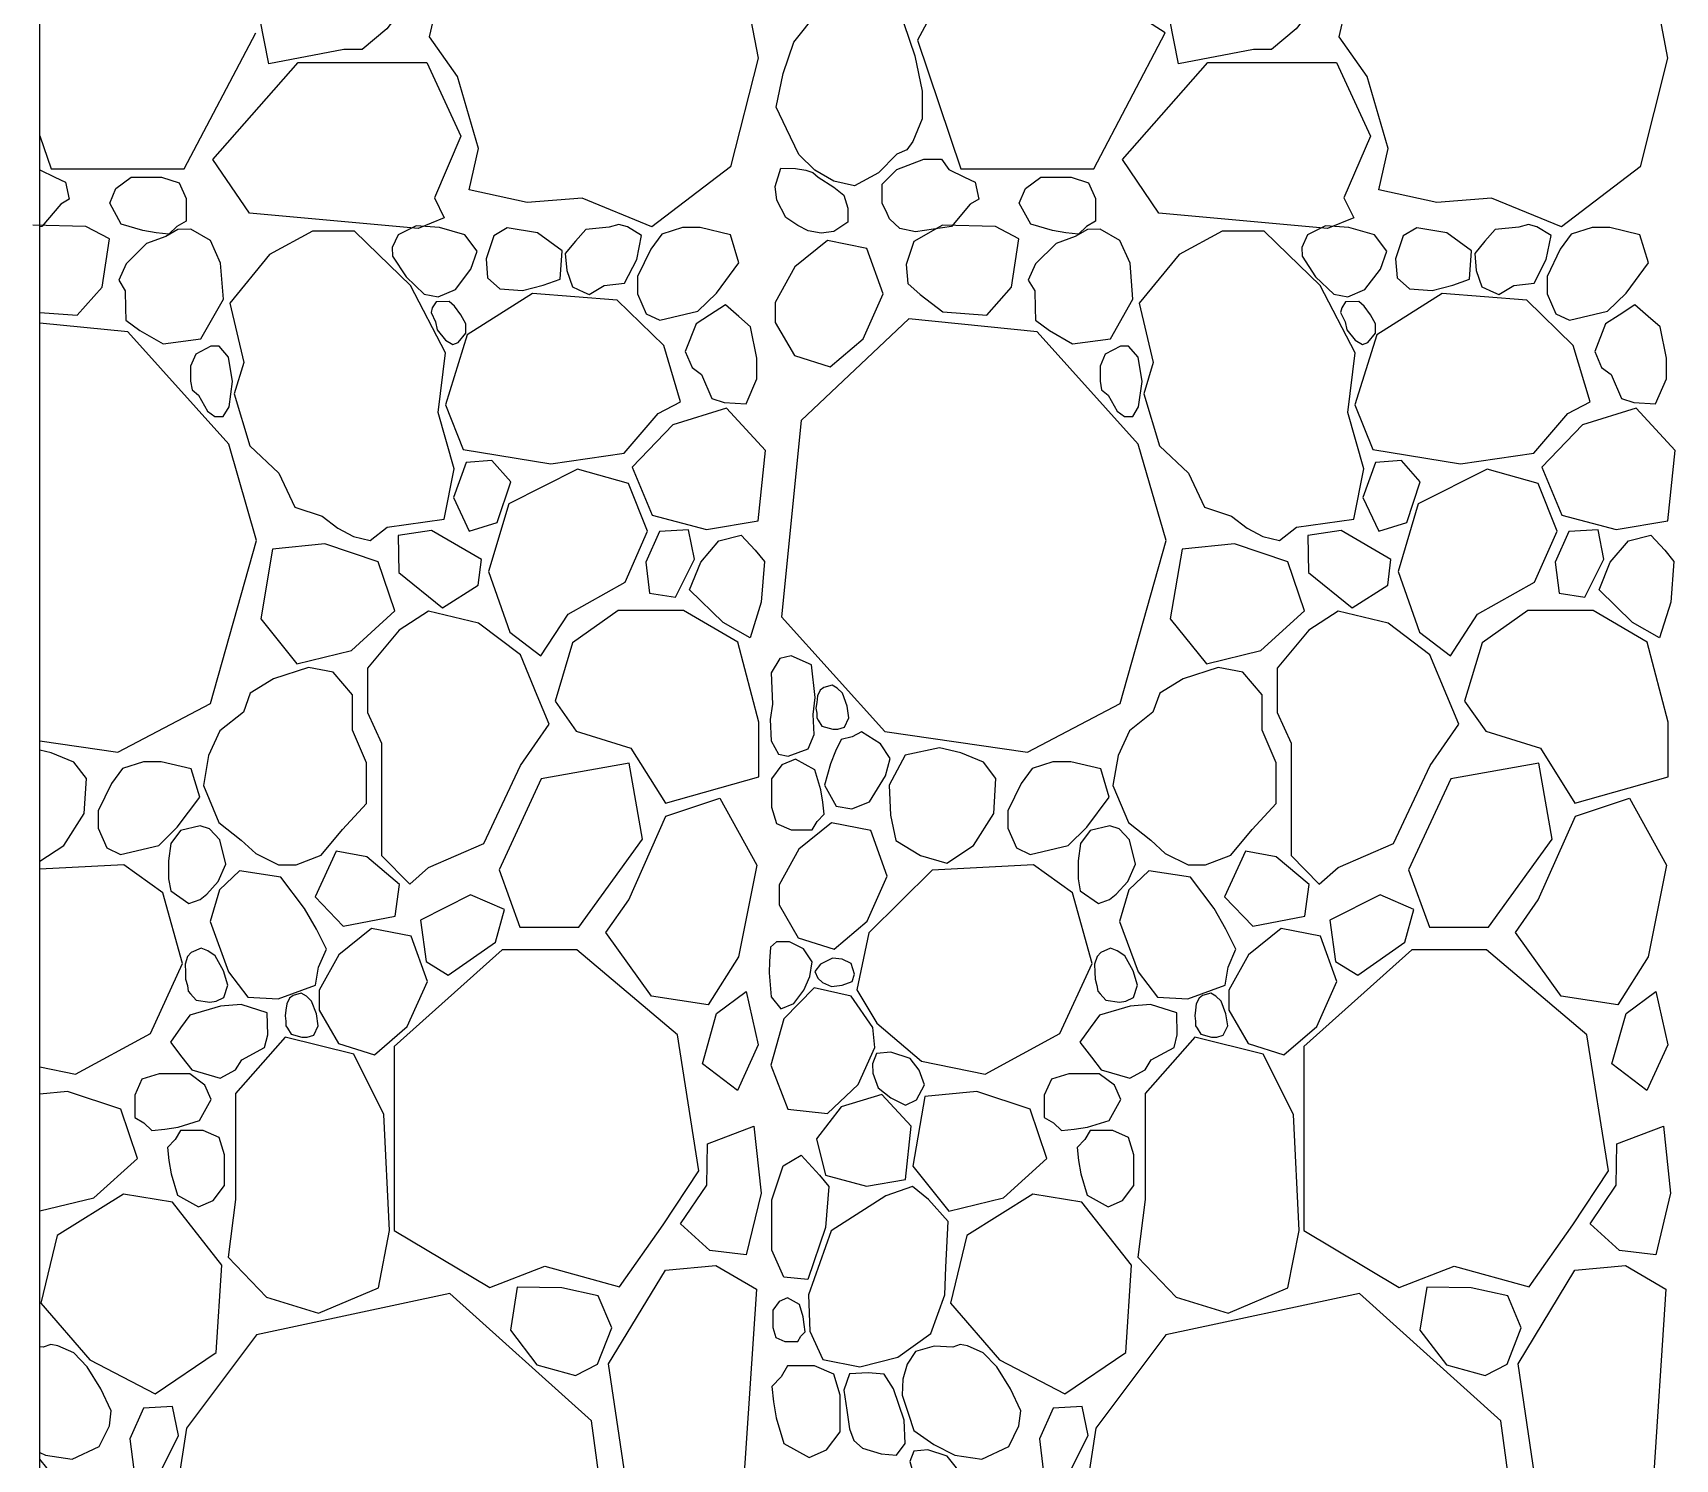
# Model space of a CAD drawing. Header units: millimetres. Extents: x 10227 to 13232, y 2 to 9351.
# Drawn here: x 11407.5 to 11566.8, y 279.1 to 417.4 of the extents above; entities that cross this region are included whole.
import ezdxf

# ---------------------------------------------------------------- set-up
doc = ezdxf.new("R2010")
doc.units = ezdxf.units.MM
doc.layers.add('A-FURN', color=9, linetype='Continuous')
doc.layers.add('RETINO', color=20, linetype='Continuous')

msp = doc.modelspace()

# ---------------------------------------------------------------- linework, layer by layer
at = {"layer": 'A-FURN', "ltscale": 0.1}
msp.add_line((11408.18, 2.43), (11408.18, 896.87), dxfattribs=at)
at = {"layer": 'RETINO'}
for points in [[(11455.44, 400.95), (11449.82, 402.2), (11450.71, 406.2), (11448.68, 413.17), (11445.96, 417.04), (11447.63, 424.23), (11446.23, 426.6), (11448.68, 433.01), (11458.94, 438.19), (11464.2, 436.52), (11470.54, 430.83), (11475.87, 425.21), (11477.83, 414.96), (11475.17, 404.43), (11467.54, 398.61), (11460.76, 401.39), (11455.44, 400.95)], [(11543.66, 400.95), (11538.05, 402.2), (11538.94, 406.2), (11536.91, 413.17), (11534.19, 417.04), (11535.86, 424.23), (11534.45, 426.6), (11536.91, 433.01), (11547.17, 438.19), (11552.43, 436.52), (11558.77, 430.83), (11564.1, 425.21), (11566.06, 414.96), (11563.4, 404.43), (11555.77, 398.61), (11548.99, 401.39), (11543.66, 400.95)], [(11441.81, 417.79), (11439.42, 415.81), (11437.66, 415.81), (11430.39, 414.41), (11429.51, 418.83), (11431.69, 420.75), (11433.17, 421.13), (11433.87, 421.69), (11436.93, 424.02), (11439.84, 426.25), (11441.66, 426.25), (11443.42, 424.13), (11444.95, 422.29), (11444.41, 419.19), (11442.9, 419.19), (11441.81, 417.79)], [(11530.04, 417.79), (11527.65, 415.81), (11525.88, 415.81), (11518.61, 414.41), (11517.73, 418.83), (11519.91, 420.75), (11521.4, 421.13), (11522.09, 421.69), (11525.16, 424.02), (11528.07, 426.25), (11529.88, 426.25), (11531.65, 424.13), (11533.18, 422.29), (11532.63, 419.19), (11531.13, 419.19), (11530.04, 417.79)], [(11517.34, 417.41), (11508.79, 422.92), (11496.62, 422.92), (11493.29, 416.69), (11497.49, 404.21), (11510.39, 404.21), (11517.34, 417.41)], [(11491.28, 405.65), (11489.52, 403.82), (11487.18, 402.57), (11485.17, 403.03), (11483.35, 404.1), (11481.78, 405.6), (11480.6, 408.11), (11479.6, 410.22), (11480.28, 413.47), (11481.31, 416.51), (11483.6, 419.4), (11487.45, 420.69), (11490.39, 419.62), (11491.96, 418.33), (11493.03, 415.19), (11493.74, 411.75), (11493.74, 409.07), (11492.85, 406.89), (11492.26, 406.08), (11491.28, 405.65)], [(11408.18, 407.43), (11409.27, 404.21), (11422.16, 404.21), (11429.12, 417.41)], [(11446.44, 401.42), (11447.38, 399.48), (11444.86, 398.43), (11428.49, 399.91), (11424.95, 405.13), (11433.24, 414.55), (11445.72, 414.55), (11449.01, 407.4), (11446.44, 401.42)], [(11534.67, 401.42), (11535.61, 399.48), (11533.08, 398.43), (11516.72, 399.91), (11513.17, 405.13), (11521.46, 414.55), (11533.95, 414.55), (11537.23, 407.4), (11534.67, 401.42)], [(11498.42, 400.79), (11496.59, 398.63), (11493.12, 398.11), (11491.59, 398.44), (11490.59, 399.38), (11490.35, 399.89), (11489.88, 400.89), (11489.88, 402.75), (11491.29, 404.16), (11493.9, 405.16), (11495.63, 405.16), (11496.33, 404.17), (11497.85, 403.43), (11498.88, 402.93), (11499.24, 401.28), (11498.42, 400.79)], [(11408.18, 404.13), (11409.62, 403.43), (11410.65, 402.93), (11411.01, 401.28), (11410.19, 400.79)], [(11418.15, 398.23), (11416.07, 398.87), (11414.95, 400.9), (11415.55, 402.31), (11417.02, 403.4), (11419.98, 403.4), (11421.67, 402.88), (11422.35, 401.34), (11422.35, 399.15), (11421.46, 398.64), (11420.68, 397.89), (11419.45, 398.02), (11418.15, 398.23)], [(11483.67, 403.4), (11485.2, 402.46), (11486.16, 401.66), (11486.55, 400.4), (11486.55, 399.05), (11485.18, 398.16), (11483.94, 397.99), (11482.68, 398.21), (11481.7, 398.74), (11480.52, 399.51), (11479.67, 401.17), (11479.48, 402.5), (11480.05, 404.29), (11481.47, 404.27), (11482.46, 404.11), (11483.14, 403.87), (11483.67, 403.4)], [(11506.38, 398.23), (11504.3, 398.87), (11503.17, 400.9), (11503.77, 402.31), (11505.25, 403.4), (11508.21, 403.4), (11509.89, 402.88), (11510.58, 401.34), (11510.58, 399.15), (11509.69, 398.64), (11508.91, 397.89), (11507.68, 398.02), (11506.38, 398.23)], [(11410.19, 400.79), (11408.37, 398.63), (11408.18, 398.6)], [(11414.21, 392.75), (11414.91, 397.45), (11412.64, 398.63), (11407.49, 398.75)], [(11420.12, 387.26), (11423.79, 387.72), (11425.97, 391.59), (11425.7, 395.09), (11424.71, 397.27), (11422.8, 398.37), (11421.55, 398.35), (11420.39, 397.67), (11418.52, 396.97), (11416.54, 395.01), (11415.82, 393.43), (11416.44, 392.38), (11416.48, 390.7), (11416.51, 389.55), (11417.86, 388.55), (11420.12, 387.26)], [(11443.69, 393.75), (11445.46, 392.07), (11446.81, 391.81), (11448.47, 392.52), (11449.98, 394.48), (11450.59, 396.24), (11449.4, 397.81), (11446.92, 398.54), (11444.66, 398.68), (11442.91, 397.81), (11442.35, 396.58), (11442.37, 395.74), (11443.69, 393.75)], [(11453.51, 398.49), (11452.2, 397.74)], [(11458.63, 393.53), (11458.83, 396.28), (11456.43, 398.01), (11453.51, 398.49)], [(11462.91, 392.91), (11464.89, 393.15), (11466.06, 395.42), (11466.53, 397.76), (11465.17, 398.6), (11464.33, 398.84), (11463.39, 398.58), (11461.12, 398.35), (11460.11, 397.2), (11459.13, 396), (11459.27, 394.36), (11459.83, 392.79), (11460.95, 392.25), (11461.46, 392.03), (11462.91, 392.91)], [(11468.3, 389.55), (11472, 390.43), (11473.81, 392.18), (11475.98, 395.1), (11475.15, 397.83), (11472.23, 398.54), (11470.52, 398.54), (11468.5, 397.88), (11467.42, 396.43), (11466.14, 393.78), (11466.14, 392.1), (11466.98, 390.17), (11468.3, 389.55)], [(11495.71, 398.75), (11492.96, 397.17)], [(11502.43, 392.75), (11503.14, 397.45), (11500.87, 398.63), (11495.71, 398.75)], [(11508.34, 387.26), (11512.02, 387.72), (11514.2, 391.59), (11513.92, 395.09), (11512.94, 397.27), (11511.03, 398.37), (11509.78, 398.35), (11508.61, 397.67), (11506.75, 396.97), (11504.76, 395.01), (11504.05, 393.43), (11504.67, 392.38), (11504.71, 390.7), (11504.74, 389.55), (11506.09, 388.55), (11508.34, 387.26)], [(11531.92, 393.75), (11533.69, 392.07), (11535.03, 391.81), (11536.7, 392.52), (11538.21, 394.48), (11538.81, 396.24), (11537.63, 397.81), (11535.15, 398.54), (11532.88, 398.68), (11531.13, 397.81), (11530.57, 396.58), (11530.6, 395.74), (11531.92, 393.75)], [(11541.73, 398.49), (11540.42, 397.74)], [(11546.86, 393.53), (11547.05, 396.28), (11544.66, 398.01), (11541.73, 398.49)], [(11551.14, 392.91), (11553.11, 393.15), (11554.29, 395.42), (11554.76, 397.76), (11553.39, 398.6), (11552.56, 398.84), (11551.62, 398.58), (11549.35, 398.35), (11548.34, 397.2), (11547.35, 396), (11547.5, 394.36), (11548.05, 392.79), (11549.18, 392.25), (11549.68, 392.03), (11551.14, 392.91)], [(11556.53, 389.55), (11560.23, 390.43), (11562.03, 392.18), (11564.21, 395.1), (11563.37, 397.83), (11560.46, 398.54), (11558.75, 398.54), (11556.72, 397.88), (11555.65, 396.43), (11554.37, 393.78), (11554.37, 392.1), (11555.21, 390.17), (11556.53, 389.55)], [(11441.85, 369.47), (11447.4, 370.24), (11448.37, 375.12), (11446.81, 380.59), (11447.53, 386.37), (11444.13, 392.9), (11441.01, 395.93), (11438.69, 398.17), (11434.63, 398.17), (11430.45, 395.93), (11426.58, 391.21), (11427.94, 385.43), (11427.03, 382.39), (11428.55, 377.37), (11431.36, 374.71), (11432.9, 371.4), (11435.54, 370.53), (11437.06, 369.38), (11438.58, 368.57), (11440.21, 368.18), (11441.85, 369.47)], [(11452.2, 397.74), (11451.45, 395.5), (11451.6, 393.66)], [(11481.36, 386.11), (11484.84, 385.01), (11488.04, 387.74), (11489.98, 392.11), (11488.39, 396.51), (11484.58, 397.26), (11481.4, 394.71), (11479.49, 391.26), (11479.49, 389.32), (11481.36, 386.11)], [(11492.96, 397.17), (11492.21, 394.93), (11492.36, 393.09)], [(11530.07, 369.47), (11535.62, 370.24), (11536.6, 375.12), (11535.03, 380.59), (11535.76, 386.37), (11532.36, 392.9), (11529.24, 395.93), (11526.92, 398.17), (11522.85, 398.17), (11518.68, 395.93), (11514.8, 391.21), (11516.17, 385.43), (11515.26, 382.39), (11516.78, 377.37), (11519.59, 374.71), (11521.13, 371.4), (11523.77, 370.53), (11525.29, 369.38), (11526.81, 368.57), (11528.43, 368.18), (11530.07, 369.47)], [(11540.42, 397.74), (11539.68, 395.5), (11539.83, 393.66)], [(11451.6, 393.66), (11452.78, 392.58)], [(11452.78, 392.58), (11455, 392.42), (11456.99, 392.94), (11458.63, 393.53)], [(11539.83, 393.66), (11541.01, 392.58)], [(11541.01, 392.58), (11543.22, 392.42), (11545.22, 392.94), (11546.86, 393.53)], [(11408.18, 390.3), (11411.8, 390.02), (11414.21, 392.75)], [(11447.51, 381.32), (11449.23, 377.01), (11457.74, 375.6), (11464.86, 376.66), (11468.15, 380.5), (11470.32, 381.63), (11468.69, 387.09), (11464.18, 391.49), (11455.96, 392.13), (11449.63, 388.12), (11447.51, 381.32)], [(11492.36, 393.09), (11493.55, 392.02)], [(11493.55, 392.02), (11495.76, 390.35), (11500.02, 390.02), (11502.43, 392.75)], [(11535.73, 381.32), (11537.46, 377.01), (11545.96, 375.6), (11553.09, 376.66), (11556.38, 380.5), (11558.55, 381.63), (11556.91, 387.09), (11552.4, 391.49), (11544.18, 392.13), (11537.85, 388.12), (11535.73, 381.32)], [(11446.7, 388.61), (11447.52, 387.62), (11448.23, 387.19), (11448.76, 387.37), (11449.49, 388.27), (11449.49, 389.19), (11449, 390.07), (11448.39, 390.89), (11447.88, 391.36), (11446.6, 391.31), (11446.23, 390.75), (11446.11, 390.28), (11446.55, 389.38), (11446.7, 388.61)], [(11476.67, 381.43), (11477.71, 383.87), (11477.71, 385.87), (11477.11, 388.91), (11475.96, 389.91), (11474.66, 391.02), (11473.12, 390.03), (11471.82, 389.19), (11470.76, 386.51), (11471.44, 384.95), (11472.36, 384.27), (11473.36, 381.96), (11474.54, 381.55), (11476.67, 381.43)], [(11534.93, 388.61), (11535.75, 387.62), (11536.46, 387.19), (11536.98, 387.37), (11537.72, 388.27), (11537.72, 389.19), (11537.23, 390.07), (11536.62, 390.89), (11536.1, 391.36), (11534.83, 391.31), (11534.45, 390.75), (11534.34, 390.28), (11534.77, 389.38), (11534.93, 388.61)], [(11564.89, 381.43), (11565.94, 383.87), (11565.94, 385.87), (11565.34, 388.91), (11564.18, 389.91), (11562.89, 391.02), (11561.35, 390.03), (11560.05, 389.19), (11558.99, 386.51), (11559.66, 384.95), (11560.59, 384.27), (11561.59, 381.96), (11562.77, 381.55), (11564.89, 381.43)], [(11426.49, 377.53), (11416.69, 388.4), (11408.18, 389.27)], [(11514.72, 377.53), (11504.91, 388.4), (11492.46, 389.67), (11482, 379.83), (11480.1, 360.78), (11490.14, 349.65), (11503.96, 347.65), (11512.95, 352.38), (11517.41, 368.17), (11514.72, 377.53)], [(11423.55, 382.27), (11424.44, 380.73), (11425.15, 380.21), (11425.95, 380.21), (11426.52, 381.13), (11426.87, 383.59), (11426.47, 385.96), (11425.55, 387.02), (11424.75, 387.02), (11423.3, 386.25), (11422.78, 385.08), (11422.78, 383.62), (11422.93, 382.78), (11423.55, 382.27)], [(11511.78, 382.27), (11512.67, 380.73), (11513.38, 380.21), (11514.18, 380.21), (11514.75, 381.13), (11515.09, 383.59), (11514.69, 385.96), (11513.78, 387.02), (11512.98, 387.02), (11511.52, 386.25), (11511.01, 385.08), (11511.01, 383.62), (11511.15, 382.78), (11511.78, 382.27)], [(11472.83, 369.23), (11477.86, 370.08), (11478.57, 376.89), (11474.78, 381.01), (11469.58, 379.39), (11465.63, 375.28), (11467.56, 370.63), (11472.83, 369.23)], [(11561.06, 369.23), (11566.08, 370.08), (11566.79, 376.89), (11563.01, 381.01), (11557.81, 379.39), (11553.86, 375.28), (11555.79, 370.63), (11561.06, 369.23)], [(11408.18, 348.74), (11415.74, 347.65), (11424.73, 352.38), (11429.18, 368.17), (11426.49, 377.53)], [(11452.02, 375.94), (11449.51, 375.73), (11448.28, 372.36), (11449.82, 369.08), (11452.52, 369.91), (11453.84, 373.86), (11452.02, 375.94)], [(11459.41, 361.03), (11464.93, 364.14), (11467.11, 369.09), (11465.27, 373.69), (11460.33, 375.08), (11453.65, 371.74), (11451.7, 365.17), (11453.77, 359.3), (11456.76, 357), (11459.41, 361.03)], [(11540.25, 375.94), (11537.73, 375.73), (11536.51, 372.36), (11538.05, 369.08), (11540.75, 369.91), (11542.07, 373.86), (11540.25, 375.94)], [(11547.63, 361.03), (11553.15, 364.14), (11555.34, 369.09), (11553.5, 373.69), (11548.55, 375.08), (11541.88, 371.74), (11539.93, 365.17), (11542, 359.3), (11544.99, 357), (11547.63, 361.03)], [(11450.68, 363.83), (11451, 366.34), (11446.17, 369.16), (11442.93, 368.66), (11443, 365.07), (11447.24, 361.66), (11450.68, 363.83)], [(11467.31, 363.07), (11469.81, 362.67), (11471.66, 366.38), (11471.09, 369.2), (11468.27, 369.05), (11466.94, 366.07), (11467.31, 363.07)], [(11478.15, 362.18), (11477.06, 358.74), (11474.44, 360.23), (11471.19, 363.4), (11472.27, 366.06), (11474.03, 368.14), (11476.2, 368.69), (11477.56, 367.24), (11478.46, 366.15), (11478.15, 362.18)], [(11538.91, 363.83), (11539.22, 366.34), (11534.4, 369.16), (11531.16, 368.66), (11531.22, 365.07), (11535.47, 361.66), (11538.91, 363.83)], [(11555.54, 363.07), (11558.03, 362.67), (11559.89, 366.38), (11559.31, 369.2), (11556.49, 369.05), (11555.16, 366.07), (11555.54, 363.07)], [(11566.37, 362.18), (11565.29, 358.74), (11562.67, 360.23), (11559.42, 363.4), (11560.5, 366.06), (11562.26, 368.14), (11564.43, 368.69), (11565.78, 367.24), (11566.68, 366.15), (11566.37, 362.18)], [(11435.82, 367.85), (11430.75, 367.34), (11429.59, 360.59), (11433.1, 356.23), (11438.39, 357.51), (11442.61, 361.34), (11440.99, 366.11), (11435.82, 367.85)], [(11524.05, 367.85), (11518.98, 367.34), (11517.82, 360.59), (11521.32, 356.23), (11526.61, 357.51), (11530.83, 361.34), (11529.21, 366.11), (11524.05, 367.85)], [(11445.88, 336.46), (11451.25, 338.78), (11454.79, 346.34), (11457.58, 350.35), (11456.42, 353.15), (11454.79, 357.1), (11450.71, 360.16), (11445.88, 361.32), (11443.03, 359.48), (11439.96, 355.8), (11439.96, 351.51), (11441.32, 348.52), (11441.32, 345.52), (11441.32, 340.55), (11441.32, 337.62), (11444.05, 334.83), (11445.88, 336.46)], [(11465.5, 348.03), (11468.84, 342.71), (11477.9, 345.24), (11477.9, 350.55), (11475.86, 358.33), (11470.61, 361.4), (11464.28, 361.4), (11459.85, 358.26), (11458.15, 352.6), (11460.19, 349.67), (11465.5, 348.03)], [(11534.11, 336.46), (11539.48, 338.78), (11543.02, 346.34), (11545.81, 350.35), (11544.65, 353.15), (11543.01, 357.1), (11538.94, 360.16), (11534.11, 361.32), (11531.25, 359.48), (11528.19, 355.8), (11528.19, 351.51), (11529.55, 348.52), (11529.55, 345.52), (11529.55, 340.55), (11529.55, 337.62), (11532.27, 334.83), (11534.11, 336.46)], [(11553.73, 348.03), (11557.07, 342.71), (11566.13, 345.24), (11566.13, 350.55), (11564.08, 358.33), (11558.84, 361.4), (11552.5, 361.4), (11548.08, 358.26), (11546.37, 352.6), (11548.42, 349.67), (11553.73, 348.03)], [(11479, 350.83), (11479.11, 348.75), (11479.81, 347.46), (11480.77, 347.26), (11482.7, 347.96), (11483.28, 349.36), (11483.19, 351.29), (11483.38, 352.94), (11483.02, 356.11), (11481.04, 357), (11479.96, 356.72), (11479.1, 355.35), (11479.22, 352.31), (11479, 350.83)], [(11425.53, 340.81), (11427.7, 339.11), (11429.11, 337.82), (11431.32, 336.73), (11433.02, 336.73), (11435.47, 337.66), (11437.52, 340.15), (11439.85, 342.68), (11439.85, 346.62), (11438.49, 349.79), (11438.49, 353.22), (11436.62, 355.42), (11434.24, 355.85), (11430.84, 354.75), (11428.57, 353.36), (11427.92, 351.52), (11425.63, 349.72), (11424.53, 347.31), (11424.04, 344.41), (11425.53, 340.81)], [(11513.76, 340.81), (11515.92, 339.11), (11517.33, 337.82), (11519.55, 336.73), (11521.24, 336.73), (11523.7, 337.66), (11525.75, 340.15), (11528.08, 342.68), (11528.08, 346.62), (11526.72, 349.79), (11526.72, 353.22), (11524.85, 355.42), (11522.46, 355.85), (11519.06, 354.75), (11516.8, 353.36), (11516.14, 351.52), (11513.86, 349.72), (11512.75, 347.31), (11512.26, 344.41), (11513.76, 340.81)], [(11484.03, 350.17), (11485.08, 349.88), (11485.57, 349.88), (11486.21, 350.06), (11486.65, 350.97), (11486.48, 352.12), (11486.01, 353.37), (11485.5, 353.86), (11485.01, 354.14), (11484.21, 353.93), (11483.87, 353.66), (11483.59, 353.1), (11483.52, 352.48), (11483.45, 351.92), (11483.52, 351.43), (11483.52, 350.97), (11483.68, 350.74), (11484.03, 350.17)], [(11484.85, 346.53), (11484.28, 344.44), (11485.41, 342.4), (11486.92, 342.16), (11488.63, 342.83), (11490.2, 345.34), (11490.66, 347.04), (11489.72, 348.44), (11487.86, 349.61), (11486.95, 349.12), (11485.9, 348.86), (11485.36, 347.75), (11484.85, 346.53)], [(11410.51, 338.6), (11412.48, 341.69), (11412.69, 345.09), (11411.48, 346.68), (11409.27, 347.59), (11408.18, 347.84)], [(11498.73, 338.6), (11500.7, 341.69), (11500.91, 345.09), (11499.71, 346.68), (11497.49, 347.59), (11495.45, 348.06), (11492.12, 347.36), (11490.54, 344.45), (11490.69, 341.54), (11491.21, 339.09), (11493.59, 337.63), (11496.14, 336.89), (11498.73, 338.6)], [(11416, 337.73), (11419.7, 338.61), (11421.5, 340.37), (11423.68, 343.29), (11422.84, 346.02), (11419.93, 346.72), (11418.22, 346.72), (11416.19, 346.07), (11415.12, 344.62), (11413.84, 341.97), (11413.84, 340.29), (11414.68, 338.36), (11416, 337.73)], [(11454.74, 330.68), (11460.46, 330.68), (11466.64, 339.21), (11465.34, 346.57), (11456.8, 345.06), (11452.72, 336.24)], [(11483.93, 344), (11483.35, 345.93), (11481.45, 346.97), (11480.15, 346.42), (11479.14, 345.05), (11479.14, 342.3), (11479.62, 340.74), (11481.05, 340.1), (11483.08, 340.1), (11483.56, 340.93), (11484.25, 341.65), (11484.13, 342.79), (11483.93, 344)], [(11504.23, 337.73), (11507.92, 338.61), (11509.73, 340.37), (11511.9, 343.29), (11511.07, 346.02), (11508.16, 346.72), (11506.44, 346.72), (11504.42, 346.07), (11503.35, 344.62), (11502.06, 341.97), (11502.06, 340.29), (11502.91, 338.36), (11504.23, 337.73)], [(11542.97, 330.68), (11548.69, 330.68), (11554.87, 339.21), (11553.57, 346.57), (11545.02, 345.06), (11540.94, 336.24)], [(11467.51, 323.97), (11463.07, 330.15), (11465.29, 333.33), (11468.9, 341.45), (11474.13, 343.19), (11477.73, 336.69), (11475.93, 327.79)], [(11555.73, 323.97), (11551.3, 330.15), (11553.52, 333.33), (11557.12, 341.45), (11562.35, 343.19), (11565.96, 336.69), (11564.16, 327.79)], [(11426.22, 336.78), (11425.64, 339.16), (11424.62, 340.22), (11423.72, 340.5), (11421.82, 340.04), (11420.88, 338.79), (11420.65, 337.1), (11420.64, 335.37), (11420.86, 334.2), (11422.63, 332.98), (11423.71, 333.35), (11424.35, 333.88), (11425.47, 335.11), (11426.22, 336.78)], [(11481.74, 329.63), (11485.23, 328.53), (11488.42, 331.27), (11490.37, 335.63), (11488.78, 340.04), (11484.96, 340.78), (11481.79, 338.23), (11479.88, 334.79), (11479.88, 332.84), (11481.74, 329.63)], [(11514.45, 336.78), (11513.87, 339.16), (11512.85, 340.22), (11511.95, 340.5), (11510.05, 340.04), (11509.11, 338.79), (11508.87, 337.1), (11508.87, 335.37), (11509.09, 334.2), (11510.86, 332.98), (11511.94, 333.35), (11512.58, 333.88), (11513.69, 335.11), (11514.45, 336.78)], [(11408.18, 337.07), (11410.51, 338.6)], [(11436.9, 338.03), (11434.87, 333.63), (11437.59, 330.78), (11442.64, 331.73), (11443.07, 334.82), (11439.87, 337.5), (11436.9, 338.03)], [(11525.12, 338.03), (11523.09, 333.63), (11525.82, 330.78), (11530.87, 331.73), (11531.29, 334.82), (11528.09, 337.5), (11525.12, 338.03)], [(11420.11, 334.02), (11416.32, 336.71), (11408.18, 336.3)], [(11452.72, 336.24), (11454.74, 330.68)], [(11508.33, 334.02), (11504.54, 336.71), (11494.73, 336.21), (11488.59, 330.14), (11487.41, 324.6), (11489.34, 321.37), (11493.69, 317.67), (11499.86, 316.43), (11507.11, 320.35), (11510.25, 327.16), (11508.33, 334.02)], [(11540.94, 336.24), (11542.97, 330.68)], [(11433.85, 332.49), (11431.55, 335.52), (11427.52, 336.13), (11425.58, 334.29), (11424.69, 331.21), (11426.48, 326.35), (11428.35, 323.9), (11431.3, 323.71), (11434.9, 325.04), (11435.2, 326.81), (11435.96, 328.54), (11434.99, 330.48), (11433.85, 332.49)], [(11522.08, 332.49), (11519.78, 335.52), (11515.75, 336.13), (11513.8, 334.29), (11512.91, 331.21), (11514.7, 326.35), (11516.58, 323.9), (11519.52, 323.71), (11523.13, 325.04), (11523.42, 326.81), (11524.18, 328.54), (11523.21, 330.48), (11522.08, 332.49)], [(11408.18, 317.13), (11411.63, 316.43), (11418.89, 320.35), (11422.02, 327.16), (11420.11, 334.02)], [(11445.63, 327.33), (11447.78, 326.01), (11452.35, 329.23), (11453.24, 332.39), (11449.95, 333.81), (11445.08, 331.36), (11445.63, 327.33)], [(11533.86, 327.33), (11536.01, 326.01), (11540.58, 329.23), (11541.46, 332.39), (11538.17, 333.81), (11533.31, 331.36), (11533.86, 327.33)], [(11437.13, 319.4), (11440.62, 318.3), (11443.81, 321.04), (11445.76, 325.41), (11444.17, 329.81), (11440.35, 330.55), (11437.17, 328), (11435.27, 324.56), (11435.27, 322.61), (11437.13, 319.4)], [(11525.36, 319.4), (11528.84, 318.3), (11532.04, 321.04), (11533.98, 325.41), (11532.39, 329.81), (11528.58, 330.55), (11525.4, 328), (11523.49, 324.56), (11523.49, 322.61), (11525.36, 319.4)], [(11423.34, 323.58), (11424.67, 323.41), (11425.28, 323.5), (11426.03, 323.84), (11426.4, 325.05), (11425.98, 326.43), (11425.18, 327.88), (11424.45, 328.38), (11423.8, 328.64), (11422.86, 328.22), (11422.49, 327.83), (11422.25, 327.09), (11422.28, 326.32), (11422.3, 325.62), (11422.48, 325.03), (11422.56, 324.47), (11422.79, 324.22), (11423.34, 323.58)], [(11464.4, 295.79), (11468.63, 301.82), (11472.1, 307.05), (11470.01, 320.22), (11460.26, 328.46), (11453.01, 328.46), (11442.55, 319.09), (11442.55, 301.26), (11451.81, 295.72), (11457.14, 297.79), (11464.4, 295.79)], [(11479.11, 323.91), (11480.04, 322.76), (11481.32, 323.26), (11482.28, 324.56), (11482.86, 325.9), (11483.09, 327.3), (11482.23, 328.57), (11480.87, 329.24), (11479.62, 329.24), (11479.04, 328.75), (11478.95, 327.36), (11478.92, 326.25), (11479.11, 323.91)], [(11511.56, 323.58), (11512.9, 323.41), (11513.51, 323.5), (11514.26, 323.84), (11514.63, 325.05), (11514.21, 326.43), (11513.4, 327.88), (11512.68, 328.38), (11512.03, 328.64), (11511.09, 328.22), (11510.72, 327.83), (11510.48, 327.09), (11510.51, 326.32), (11510.53, 325.62), (11510.71, 325.03), (11510.79, 324.47), (11511.02, 324.22), (11511.56, 323.58)], [(11552.63, 295.79), (11556.86, 301.82), (11560.33, 307.05), (11558.23, 320.22), (11548.48, 328.46), (11541.24, 328.46), (11530.78, 319.09), (11530.78, 301.26), (11540.03, 295.72), (11545.37, 297.79), (11552.63, 295.79)], [(11475.93, 327.79), (11473.01, 323.15)], [(11484.97, 324.92), (11485.98, 325.05), (11486.96, 325.4), (11487.2, 326.13), (11486.88, 327.15), (11485.98, 327.56), (11485.04, 327.67), (11483.9, 327.07), (11483.34, 326.37), (11483.63, 325.73), (11484.07, 325.31), (11484.97, 324.92)], [(11564.16, 327.79), (11561.24, 323.15)], [(11432.55, 320.31), (11433.59, 320.01), (11434.09, 320.01), (11434.73, 320.19), (11435.17, 321.11), (11435, 322.26), (11434.53, 323.51), (11434.02, 323.99), (11433.53, 324.28), (11432.73, 324.06), (11432.39, 323.8), (11432.11, 323.24), (11432.04, 322.62), (11431.97, 322.06), (11432.04, 321.56), (11432.04, 321.11), (11432.2, 320.88), (11432.55, 320.31)], [(11473.01, 323.15), (11467.51, 323.97)], [(11475.83, 314.84), (11472.44, 317.43), (11473.81, 322.31), (11476.68, 324.43), (11477.84, 319.25), (11475.83, 314.84)], [(11486.86, 323.99), (11483.29, 324.8), (11480.34, 321.8), (11479.07, 317.29), (11480.72, 313.03), (11484.58, 312.61), (11487.53, 315.41), (11489.15, 319.01), (11488.98, 320.95), (11486.86, 323.99)], [(11520.78, 320.31), (11521.82, 320.01), (11522.32, 320.01), (11522.95, 320.19), (11523.4, 321.11), (11523.22, 322.26), (11522.76, 323.51), (11522.24, 323.99), (11521.75, 324.28), (11520.95, 324.06), (11520.62, 323.8), (11520.33, 323.24), (11520.27, 322.62), (11520.2, 322.06), (11520.27, 321.56), (11520.27, 321.11), (11520.42, 320.88), (11520.78, 320.31)], [(11561.24, 323.15), (11555.73, 323.97)], [(11564.06, 314.84), (11560.66, 317.43), (11562.03, 322.31), (11564.91, 324.43), (11566.07, 319.25), (11564.06, 314.84)], [(11430.21, 322.35), (11427.69, 323.18), (11425.69, 323.01), (11422.72, 322.15), (11421.82, 320.9), (11420.83, 319.52), (11421.95, 318.07), (11422.9, 316.85), (11425.66, 316.03), (11427.16, 316.84), (11427.75, 317.82), (11429.96, 319.01), (11430.27, 320.23), (11430.21, 322.35)], [(11518.44, 322.35), (11515.91, 323.18), (11513.92, 323.01), (11510.94, 322.15), (11510.05, 320.9), (11509.05, 319.52), (11510.18, 318.07), (11511.13, 316.85), (11513.89, 316.03), (11515.38, 316.84), (11515.98, 317.82), (11518.19, 319.01), (11518.49, 320.23), (11518.44, 322.35)], [(11435.21, 293.24), (11441.01, 295.71), (11442.08, 301.27), (11441.54, 312.5), (11438.61, 318.37), (11431.97, 320), (11427.16, 314.53), (11427.16, 304.25), (11426.43, 298.67), (11430.15, 294.79), (11435.21, 293.24)], [(11523.44, 293.24), (11529.23, 295.71), (11530.31, 301.27), (11529.77, 312.5), (11526.84, 318.37), (11520.19, 320), (11515.38, 314.53), (11515.38, 304.25), (11514.66, 298.67), (11518.38, 294.79), (11523.44, 293.24)], [(11489.48, 315.09), (11490.71, 314.11), (11492.15, 313.42), (11493.19, 313.94), (11493.98, 315.38), (11493.47, 316.8), (11492.58, 317.95), (11490.7, 318.56), (11489.33, 318.43), (11488.95, 317.43), (11488.96, 316.5), (11489.48, 315.09)], [(11421.58, 311.28), (11423.65, 311.92), (11424.78, 313.96), (11424.18, 315.36), (11422.7, 316.45), (11419.75, 316.45), (11418.06, 315.93), (11417.38, 314.39), (11417.38, 312.2), (11418.27, 311.69), (11419.04, 310.94), (11420.28, 311.07), (11421.58, 311.28)], [(11509.8, 311.28), (11511.88, 311.92), (11513.01, 313.96), (11512.41, 315.36), (11510.93, 316.45), (11507.97, 316.45), (11506.29, 315.93), (11505.6, 314.39), (11505.6, 312.2), (11506.49, 311.69), (11507.27, 310.94), (11508.5, 311.07), (11509.8, 311.28)], [(11410.84, 314.75), (11408.18, 314.49)], [(11408.18, 303.15), (11413.41, 304.41), (11417.63, 308.24), (11416.01, 313.01), (11410.84, 314.75)], [(11488.36, 305.57), (11492.15, 306.21), (11492.69, 311.36), (11489.83, 314.46), (11485.91, 313.24), (11483.49, 310.14), (11484.38, 306.63), (11488.36, 305.57)], [(11499.07, 314.75), (11494, 314.24), (11492.84, 307.49), (11496.35, 303.13), (11501.64, 304.41), (11505.85, 308.24), (11504.24, 313.01), (11499.07, 314.75)], [(11420.9, 306.76), (11421.53, 304.68), (11423.57, 303.55), (11424.98, 304.15), (11426.07, 305.63), (11426.07, 308.58), (11425.55, 310.27), (11424.01, 310.96), (11421.82, 310.96), (11421.3, 310.07), (11420.56, 309.29), (11420.69, 308.06), (11420.9, 306.76)], [(11472.86, 305.64), (11472.92, 309.65), (11477.43, 311.38), (11478.12, 304.88), (11476.68, 298.91)], [(11509.13, 306.76), (11509.76, 304.68), (11511.8, 303.55), (11513.2, 304.15), (11514.29, 305.63), (11514.29, 308.58), (11513.78, 310.27), (11512.24, 310.96), (11510.04, 310.96), (11509.53, 310.07), (11508.78, 309.29), (11508.92, 308.06), (11509.13, 306.76)], [(11561.08, 305.64), (11561.15, 309.65), (11565.65, 311.38), (11566.35, 304.88), (11564.91, 298.91)], [(11484.39, 301.56), (11482.67, 296.51), (11480.35, 296.72), (11479.18, 299.34), (11479.17, 304.23), (11480.28, 307.53), (11482, 308.55), (11483.81, 306.62), (11484.71, 305.53), (11484.39, 301.56)], [(11416.27, 304.79), (11409.86, 300.76), (11408.27, 294.21)], [(11425.82, 297.89), (11421.02, 303.99), (11416.27, 304.79)], [(11473.16, 299.33), (11470.32, 301.91), (11472.86, 305.64)], [(11496.04, 297.7), (11496.27, 302.13), (11494.38, 304.27), (11492.81, 305.53), (11490.24, 304.63), (11484.92, 301.22), (11482.74, 295.02), (11482.87, 291.5), (11484.12, 288.75), (11487.71, 288.04), (11491.39, 288.97), (11494.59, 291.28), (11495.96, 295.03), (11496.04, 297.7)], [(11504.5, 304.79), (11498.08, 300.76), (11496.5, 294.21)], [(11514.05, 297.89), (11509.24, 303.99), (11504.5, 304.79)], [(11561.39, 299.33), (11558.55, 301.91), (11561.08, 305.64)], [(11476.68, 298.91), (11473.16, 299.33)], [(11564.91, 298.91), (11561.39, 299.33)], [(11408.27, 294.21), (11413.02, 288.72), (11419.36, 285.42), (11425.28, 289.42), (11425.82, 297.89)], [(11473.65, 258.26), (11467.49, 260.3), (11463.33, 288.31), (11468.84, 297.42), (11473.75, 297.87), (11477.68, 295.58), (11476.39, 276.31)], [(11496.5, 294.21), (11501.25, 288.72), (11507.58, 285.42), (11513.5, 289.42), (11514.05, 297.89)], [(11561.87, 258.26), (11555.72, 260.3), (11551.55, 288.31), (11557.07, 297.42), (11561.97, 297.87), (11565.9, 295.58), (11564.62, 276.31)], [(11423.38, 249.77), (11440.05, 238.12), (11447.71, 242.7), (11464.88, 259.19), (11461.67, 282.79), (11447.94, 295.16), (11429.17, 291.13), (11422.38, 282.08), (11418.98, 259.88), (11423.38, 249.77)], [(11462.33, 294.91), (11458.79, 295.71), (11454.48, 295.77), (11453.81, 291.59), (11456.38, 288.22)], [(11462.27, 288.28), (11463.65, 291.81), (11462.33, 294.91)], [(11511.61, 249.77), (11528.27, 238.12), (11535.94, 242.7), (11553.1, 259.19), (11549.9, 282.79), (11536.17, 295.16), (11517.39, 291.13), (11510.6, 282.08), (11507.21, 259.88), (11511.61, 249.77)], [(11550.56, 294.91), (11547.02, 295.71), (11542.71, 295.77), (11542.03, 291.59), (11544.6, 288.22)], [(11550.49, 288.28), (11551.87, 291.81), (11550.56, 294.91)], [(11482.2, 292.89), (11481.84, 294.07), (11480.68, 294.71), (11479.88, 294.37), (11479.26, 293.53), (11479.26, 291.84), (11479.56, 290.88), (11480.43, 290.49), (11481.68, 290.49), (11481.97, 291), (11482.4, 291.44), (11482.32, 292.14), (11482.2, 292.89)], [(11408.18, 279.72), (11408.7, 279.45), (11411.31, 279.08), (11413.93, 280.32), (11414.91, 282.31), (11415.09, 283.75), (11414.09, 285.9), (11412.77, 288.02), (11411.45, 289.4), (11409.92, 290.08), (11409.22, 290.21), (11408.5, 289.95)], [(11408.5, 289.95), (11408.18, 289.97)], [(11496.73, 289.95), (11494.92, 290.03), (11493.1, 289.52), (11492.29, 288.3), (11491.88, 286.85), (11491.81, 285.3), (11492.43, 283.43), (11492.96, 281.85), (11494.9, 280.51), (11496.93, 279.45), (11499.53, 279.08), (11502.15, 280.32), (11503.14, 282.31), (11503.31, 283.75), (11502.32, 285.9), (11501, 288.02), (11499.68, 289.4), (11498.15, 290.08), (11497.44, 290.21), (11496.73, 289.95)], [(11456.38, 288.22), (11460.12, 287.2), (11462.27, 288.28)], [(11479.59, 283.09), (11480.35, 280.6), (11482.79, 279.25), (11484.48, 279.97), (11485.79, 281.74), (11485.79, 285.29), (11485.17, 287.31), (11483.32, 288.13), (11480.69, 288.13), (11480.07, 287.06), (11479.17, 286.13), (11479.34, 284.65), (11479.59, 283.09)], [(11487.95, 280.14), (11489.76, 279.59), (11491.27, 279.48), (11492.11, 280.59), (11492.01, 282.85), (11490.98, 285.89), (11490.07, 287.31), (11488.51, 287.44), (11486.7, 287.36), (11486.17, 285.77), (11486.45, 283.83), (11486.72, 282.03), (11487.11, 280.89), (11487.95, 280.14)], [(11544.6, 288.22), (11548.35, 287.2), (11550.49, 288.28)], [(11417.27, 278.05), (11419.76, 277.65), (11421.61, 281.37), (11421.04, 284.18), (11418.22, 284.03), (11416.89, 281.05), (11417.27, 278.05)], [(11505.5, 278.05), (11507.99, 277.65), (11509.84, 281.37), (11509.27, 284.18), (11506.45, 284.03), (11505.12, 281.05), (11505.5, 278.05)], [(11408.18, 276.06), (11408.43, 276.15), (11409.36, 276.81), (11408.85, 278.23), (11408.18, 279.09)], [(11493.56, 276.81), (11494.79, 276.12), (11495.75, 275.82), (11496.66, 276.15), (11497.58, 276.81), (11497.08, 278.23), (11496.18, 279.38), (11494.31, 279.99), (11492.94, 279.86), (11492.56, 278.86), (11492.75, 278.17), (11493.56, 276.81)]]:
    msp.add_lwpolyline(points, dxfattribs=at)

doc.saveas('drawing.dxf')
